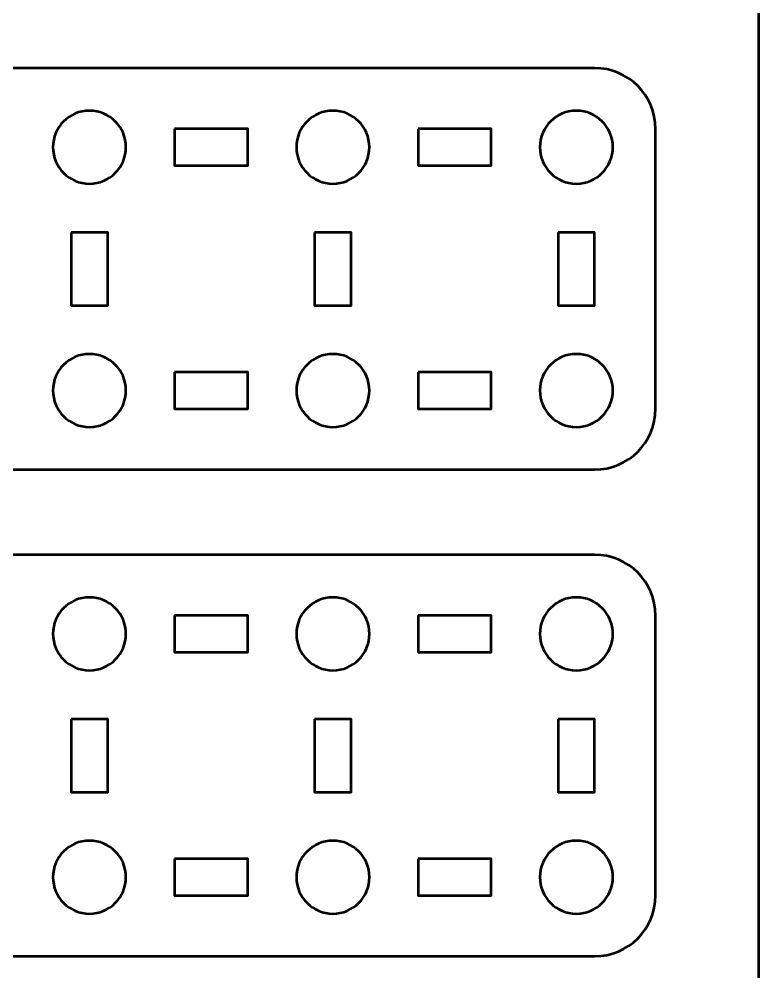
# Model space of a CAD drawing. Header units: centimetres. Extents: x -21 to 0, y -29.7 to 0.
# Drawn here: x -6.08 to 0, y -24.63 to -16.8 of the extents above; entities that cross this region are included whole.
import ezdxf

# ---------------------------------------------------------------- set-up
doc = ezdxf.new("R2010")
doc.units = ezdxf.units.CM
doc.header["$MEASUREMENT"] = 0
doc.layers.add('Layer 1', color=7, linetype='Continuous')

msp = doc.modelspace()

# ---------------------------------------------------------------- linework, layer by layer
at = {"layer": 'Layer 1', "color": 22, "lineweight": 53}
msp.add_open_spline([(-21.00003, -29.19996), (-21.00003, -29.19996), (-21.00003, -0.49992), (-21.00003, -0.49992), (-21.00003, -0.49992), (-21.00003, -0.22295), (-20.77694, 0.00004), (-20.49994, 0.00004), (-20.49994, 0.00004), (-20.49994, 0.00004), (-0.50008, 0.00004), (-0.50008, 0.00004), (-0.50008, 0.00004), (-0.22294, 0.00004), (0.00002, -0.22295), (0.00002, -0.49992), (0.00002, -0.49992), (0.00002, -0.49992), (0.00002, -29.19996), (0.00002, -29.19996), (0.00002, -29.19996), (0.00002, -29.47696), (-0.22294, -29.70005), (-0.50008, -29.70005), (-0.50008, -29.70005), (-0.50008, -29.70005), (-20.49994, -29.70005), (-20.49994, -29.70005), (-20.49994, -29.70005), (-20.77694, -29.70005), (-21.00003, -29.47696), (-21.00003, -29.19996)], degree=3, knots=[0, 0, 0, 0, 0.125, 0.125, 0.125, 0.125, 0.25, 0.25, 0.25, 0.25, 0.375, 0.375, 0.375, 0.375, 0.5, 0.5, 0.5, 0.5, 0.625, 0.625, 0.625, 0.625, 0.75, 0.75, 0.75, 0.75, 0.875, 0.875, 0.875, 0.875, 1, 1, 1, 1], dxfattribs=at)
at = {"layer": 'Layer 1', "color": 114, "lineweight": 53}
for points in [[(-9.64994, -17.20001), (-9.64994, -17.20001), (-1.35006, -17.20001), (-1.35006, -17.20001), (-1.35006, -17.20001), (-1.07306, -17.20001), (-0.84996, -17.42311), (-0.84996, -17.7001), (-0.84996, -17.7001), (-0.84996, -17.7001), (-0.84996, -20.00003), (-0.84996, -20.00003), (-0.84996, -20.00003), (-0.84996, -20.27703), (-1.07306, -20.49999), (-1.35006, -20.49999), (-1.35006, -20.49999), (-1.35006, -20.49999), (-9.64994, -20.49999), (-9.64994, -20.49999), (-9.64994, -20.49999), (-9.92694, -20.49999), (-10.15004, -20.27703), (-10.15004, -20.00003), (-10.15004, -20.00003), (-10.15004, -20.00003), (-10.15004, -17.7001), (-10.15004, -17.7001), (-10.15004, -17.7001), (-10.15004, -17.42311), (-9.92694, -17.20001), (-9.64994, -17.20001)], [(-11.64991, -21.20001), (-11.64991, -21.20001), (-1.34996, -21.20001), (-1.34996, -21.20001), (-1.34996, -21.20001), (-1.07296, -21.20001), (-0.85, -21.42311), (-0.85, -21.70011), (-0.85, -21.70011), (-0.85, -21.70011), (-0.85, -24.00003), (-0.85, -24.00003), (-0.85, -24.00003), (-0.85, -24.27704), (-1.07296, -24.49999), (-1.34996, -24.49999), (-1.34996, -24.49999), (-1.34996, -24.49999), (-11.64991, -24.49999), (-11.64991, -24.49999), (-11.64991, -24.49999), (-11.92691, -24.49999), (-12.15001, -24.27704), (-12.15001, -24.00003), (-12.15001, -24.00003), (-12.15001, -24.00003), (-12.15001, -21.70011), (-12.15001, -21.70011), (-12.15001, -21.70011), (-12.15001, -21.42311), (-11.92691, -21.20001), (-11.64991, -21.20001)]]:
    msp.add_open_spline(points, degree=3, knots=[0, 0, 0, 0, 0.125, 0.125, 0.125, 0.125, 0.25, 0.25, 0.25, 0.25, 0.375, 0.375, 0.375, 0.375, 0.5, 0.5, 0.5, 0.5, 0.625, 0.625, 0.625, 0.625, 0.75, 0.75, 0.75, 0.75, 0.875, 0.875, 0.875, 0.875, 1, 1, 1, 1], dxfattribs=at)
at = {"layer": 'Layer 1', "lineweight": 53}
for points in [[(-5.20002, -17.85003), (-5.20002, -18.0158), (-5.33435, -18.15003), (-5.50001, -18.15003), (-5.50001, -18.15003), (-5.66564, -18.15003), (-5.80002, -18.0158), (-5.80002, -17.85003), (-5.80002, -17.85003), (-5.80002, -17.68437), (-5.66564, -17.55004), (-5.50001, -17.55004), (-5.50001, -17.55004), (-5.33435, -17.55004), (-5.20002, -17.68437), (-5.20002, -17.85003)], [(-3.20005, -17.85003), (-3.20005, -18.0158), (-3.33429, -18.15003), (-3.50006, -18.15003), (-3.50006, -18.15003), (-3.66572, -18.15003), (-3.80006, -18.0158), (-3.80006, -17.85003), (-3.80006, -17.85003), (-3.80006, -17.68437), (-3.66572, -17.55004), (-3.50006, -17.55004), (-3.50006, -17.55004), (-3.33429, -17.55004), (-3.20005, -17.68437), (-3.20005, -17.85003)], [(-1.19999, -17.85003), (-1.19999, -18.0158), (-1.33436, -18.15003), (-1.49999, -18.15003), (-1.49999, -18.15003), (-1.66576, -18.15003), (-1.79999, -18.0158), (-1.79999, -17.85003), (-1.79999, -17.85003), (-1.79999, -17.68437), (-1.66576, -17.55004), (-1.49999, -17.55004), (-1.49999, -17.55004), (-1.33436, -17.55004), (-1.19999, -17.68437), (-1.19999, -17.85003)], [(-4.79997, -17.7001), (-4.79997, -17.7001), (-4.19997, -17.7001), (-4.19997, -17.7001), (-4.19997, -17.7001), (-4.19997, -17.7001), (-4.19997, -18.00011), (-4.19997, -18.00011), (-4.19997, -18.00011), (-4.19997, -18.00011), (-4.79997, -18.00011), (-4.79997, -18.00011), (-4.79997, -18.00011), (-4.79997, -18.00011), (-4.79997, -17.7001), (-4.79997, -17.7001)], [(-2.8, -17.7001), (-2.8, -17.7001), (-2.2, -17.7001), (-2.2, -17.7001), (-2.2, -17.7001), (-2.2, -17.7001), (-2.2, -18.00011), (-2.2, -18.00011), (-2.2, -18.00011), (-2.2, -18.00011), (-2.8, -18.00011), (-2.8, -18.00011), (-2.8, -18.00011), (-2.8, -18.00011), (-2.8, -17.7001), (-2.8, -17.7001)], [(-5.65009, -18.55006), (-5.65009, -18.55006), (-5.35008, -18.55006), (-5.35008, -18.55006), (-5.35008, -18.55006), (-5.35008, -18.55006), (-5.35008, -19.15005), (-5.35008, -19.15005), (-5.35008, -19.15005), (-5.35008, -19.15005), (-5.65009, -19.15005), (-5.65009, -19.15005), (-5.65009, -19.15005), (-5.65009, -19.15005), (-5.65009, -18.55006), (-5.65009, -18.55006)], [(-3.64999, -18.55006), (-3.64999, -18.55006), (-3.34998, -18.55006), (-3.34998, -18.55006), (-3.34998, -18.55006), (-3.34998, -18.55006), (-3.34998, -19.15005), (-3.34998, -19.15005), (-3.34998, -19.15005), (-3.34998, -19.15005), (-3.64999, -19.15005), (-3.64999, -19.15005), (-3.64999, -19.15005), (-3.64999, -19.15005), (-3.64999, -18.55006), (-3.64999, -18.55006)], [(-1.65006, -18.55006), (-1.65006, -18.55006), (-1.35006, -18.55006), (-1.35006, -18.55006), (-1.35006, -18.55006), (-1.35006, -18.55006), (-1.35006, -19.15005), (-1.35006, -19.15005), (-1.35006, -19.15005), (-1.35006, -19.15005), (-1.65006, -19.15005), (-1.65006, -19.15005), (-1.65006, -19.15005), (-1.65006, -19.15005), (-1.65006, -18.55006), (-1.65006, -18.55006)], [(-5.20002, -19.85009), (-5.20002, -20.01572), (-5.33435, -20.1501), (-5.50001, -20.1501), (-5.50001, -20.1501), (-5.66564, -20.1501), (-5.80002, -20.01572), (-5.80002, -19.85009), (-5.80002, -19.85009), (-5.80002, -19.68432), (-5.66564, -19.5501), (-5.50001, -19.5501), (-5.50001, -19.5501), (-5.33435, -19.5501), (-5.20002, -19.68432), (-5.20002, -19.85009)], [(-3.20005, -19.85009), (-3.20005, -20.01572), (-3.33429, -20.1501), (-3.50006, -20.1501), (-3.50006, -20.1501), (-3.66572, -20.1501), (-3.80006, -20.01572), (-3.80006, -19.85009), (-3.80006, -19.85009), (-3.80006, -19.68432), (-3.66572, -19.5501), (-3.50006, -19.5501), (-3.50006, -19.5501), (-3.33429, -19.5501), (-3.20005, -19.68432), (-3.20005, -19.85009)], [(-1.19999, -19.85009), (-1.19999, -20.01572), (-1.33436, -20.1501), (-1.49999, -20.1501), (-1.49999, -20.1501), (-1.66576, -20.1501), (-1.79999, -20.01572), (-1.79999, -19.85009), (-1.79999, -19.85009), (-1.79999, -19.68432), (-1.66576, -19.5501), (-1.49999, -19.5501), (-1.49999, -19.5501), (-1.33436, -19.5501), (-1.19999, -19.68432), (-1.19999, -19.85009)], [(-4.79997, -19.70003), (-4.79997, -19.70003), (-4.19997, -19.70003), (-4.19997, -19.70003), (-4.19997, -19.70003), (-4.19997, -19.70003), (-4.19997, -20.00003), (-4.19997, -20.00003), (-4.19997, -20.00003), (-4.19997, -20.00003), (-4.79997, -20.00003), (-4.79997, -20.00003), (-4.79997, -20.00003), (-4.79997, -20.00003), (-4.79997, -19.70003), (-4.79997, -19.70003)], [(-2.8, -19.70003), (-2.8, -19.70003), (-2.2, -19.70003), (-2.2, -19.70003), (-2.2, -19.70003), (-2.2, -19.70003), (-2.2, -20.00003), (-2.2, -20.00003), (-2.2, -20.00003), (-2.2, -20.00003), (-2.8, -20.00003), (-2.8, -20.00003), (-2.8, -20.00003), (-2.8, -20.00003), (-2.8, -19.70003), (-2.8, -19.70003)], [(-5.20002, -21.85004), (-5.20002, -22.01581), (-5.33426, -22.15004), (-5.50003, -22.15004), (-5.50003, -22.15004), (-5.66569, -22.15004), (-5.80003, -22.01581), (-5.80003, -21.85004), (-5.80003, -21.85004), (-5.80003, -21.68438), (-5.66569, -21.55004), (-5.50003, -21.55004), (-5.50003, -21.55004), (-5.33426, -21.55004), (-5.20002, -21.68438), (-5.20002, -21.85004)], [(-3.19996, -21.85004), (-3.19996, -22.01581), (-3.33433, -22.15004), (-3.49996, -22.15004), (-3.49996, -22.15004), (-3.66573, -22.15004), (-3.79996, -22.01581), (-3.79996, -21.85004), (-3.79996, -21.85004), (-3.79996, -21.68438), (-3.66573, -21.55004), (-3.49996, -21.55004), (-3.49996, -21.55004), (-3.33433, -21.55004), (-3.19996, -21.68438), (-3.19996, -21.85004)], [(-1.20003, -21.85004), (-1.20003, -22.01581), (-1.33437, -22.15004), (-1.49999, -22.15004), (-1.49999, -22.15004), (-1.66566, -22.15004), (-1.8, -22.01581), (-1.8, -21.85004), (-1.8, -21.85004), (-1.8, -21.68438), (-1.66566, -21.55004), (-1.49999, -21.55004), (-1.49999, -21.55004), (-1.33437, -21.55004), (-1.20003, -21.68438), (-1.20003, -21.85004)], [(-4.79997, -21.70011), (-4.79997, -21.70011), (-4.19997, -21.70011), (-4.19997, -21.70011), (-4.19997, -21.70011), (-4.19997, -21.70011), (-4.19997, -22.00011), (-4.19997, -22.00011), (-4.19997, -22.00011), (-4.19997, -22.00011), (-4.79997, -22.00011), (-4.79997, -22.00011), (-4.79997, -22.00011), (-4.79997, -22.00011), (-4.79997, -21.70011), (-4.79997, -21.70011)], [(-2.80005, -21.70011), (-2.80005, -21.70011), (-2.20005, -21.70011), (-2.20005, -21.70011), (-2.20005, -21.70011), (-2.20005, -21.70011), (-2.20005, -22.00011), (-2.20005, -22.00011), (-2.20005, -22.00011), (-2.20005, -22.00011), (-2.80005, -22.00011), (-2.80005, -22.00011), (-2.80005, -22.00011), (-2.80005, -22.00011), (-2.80005, -21.70011), (-2.80005, -21.70011)], [(-5.64996, -22.55006), (-5.64996, -22.55006), (-5.34995, -22.55006), (-5.34995, -22.55006), (-5.34995, -22.55006), (-5.34995, -22.55006), (-5.34995, -23.15005), (-5.34995, -23.15005), (-5.34995, -23.15005), (-5.34995, -23.15005), (-5.64996, -23.15005), (-5.64996, -23.15005), (-5.64996, -23.15005), (-5.64996, -23.15005), (-5.64996, -22.55006), (-5.64996, -22.55006)], [(-3.65003, -22.55006), (-3.65003, -22.55006), (-3.35003, -22.55006), (-3.35003, -22.55006), (-3.35003, -22.55006), (-3.35003, -22.55006), (-3.35003, -23.15005), (-3.35003, -23.15005), (-3.35003, -23.15005), (-3.35003, -23.15005), (-3.65003, -23.15005), (-3.65003, -23.15005), (-3.65003, -23.15005), (-3.65003, -23.15005), (-3.65003, -22.55006), (-3.65003, -22.55006)], [(-1.64993, -22.55006), (-1.64993, -22.55006), (-1.34992, -22.55006), (-1.34992, -22.55006), (-1.34992, -22.55006), (-1.34992, -22.55006), (-1.34992, -23.15005), (-1.34992, -23.15005), (-1.34992, -23.15005), (-1.34992, -23.15005), (-1.64993, -23.15005), (-1.64993, -23.15005), (-1.64993, -23.15005), (-1.64993, -23.15005), (-1.64993, -22.55006), (-1.64993, -22.55006)], [(-5.20002, -23.8501), (-5.20002, -24.01573), (-5.33426, -24.15011), (-5.50003, -24.15011), (-5.50003, -24.15011), (-5.66569, -24.15011), (-5.80003, -24.01573), (-5.80003, -23.8501), (-5.80003, -23.8501), (-5.80003, -23.68433), (-5.66569, -23.5501), (-5.50003, -23.5501), (-5.50003, -23.5501), (-5.33426, -23.5501), (-5.20002, -23.68433), (-5.20002, -23.8501)], [(-3.19996, -23.8501), (-3.19996, -24.01573), (-3.33433, -24.15011), (-3.49996, -24.15011), (-3.49996, -24.15011), (-3.66573, -24.15011), (-3.79996, -24.01573), (-3.79996, -23.8501), (-3.79996, -23.8501), (-3.79996, -23.68433), (-3.66573, -23.5501), (-3.49996, -23.5501), (-3.49996, -23.5501), (-3.33433, -23.5501), (-3.19996, -23.68433), (-3.19996, -23.8501)], [(-1.20003, -23.8501), (-1.20003, -24.01573), (-1.33437, -24.15011), (-1.49999, -24.15011), (-1.49999, -24.15011), (-1.66566, -24.15011), (-1.8, -24.01573), (-1.8, -23.8501), (-1.8, -23.8501), (-1.8, -23.68433), (-1.66566, -23.5501), (-1.49999, -23.5501), (-1.49999, -23.5501), (-1.33437, -23.5501), (-1.20003, -23.68433), (-1.20003, -23.8501)], [(-4.79997, -23.70003), (-4.79997, -23.70003), (-4.19997, -23.70003), (-4.19997, -23.70003), (-4.19997, -23.70003), (-4.19997, -23.70003), (-4.19997, -24.00003), (-4.19997, -24.00003), (-4.19997, -24.00003), (-4.19997, -24.00003), (-4.79997, -24.00003), (-4.79997, -24.00003), (-4.79997, -24.00003), (-4.79997, -24.00003), (-4.79997, -23.70003), (-4.79997, -23.70003)], [(-2.80005, -23.70003), (-2.80005, -23.70003), (-2.20005, -23.70003), (-2.20005, -23.70003), (-2.20005, -23.70003), (-2.20005, -23.70003), (-2.20005, -24.00003), (-2.20005, -24.00003), (-2.20005, -24.00003), (-2.20005, -24.00003), (-2.80005, -24.00003), (-2.80005, -24.00003), (-2.80005, -24.00003), (-2.80005, -24.00003), (-2.80005, -23.70003), (-2.80005, -23.70003)]]:
    msp.add_open_spline(points, degree=3, knots=[0, 0, 0, 0, 0.25, 0.25, 0.25, 0.25, 0.5, 0.5, 0.5, 0.5, 0.75, 0.75, 0.75, 0.75, 1, 1, 1, 1], dxfattribs=at)

doc.saveas('drawing.dxf')
